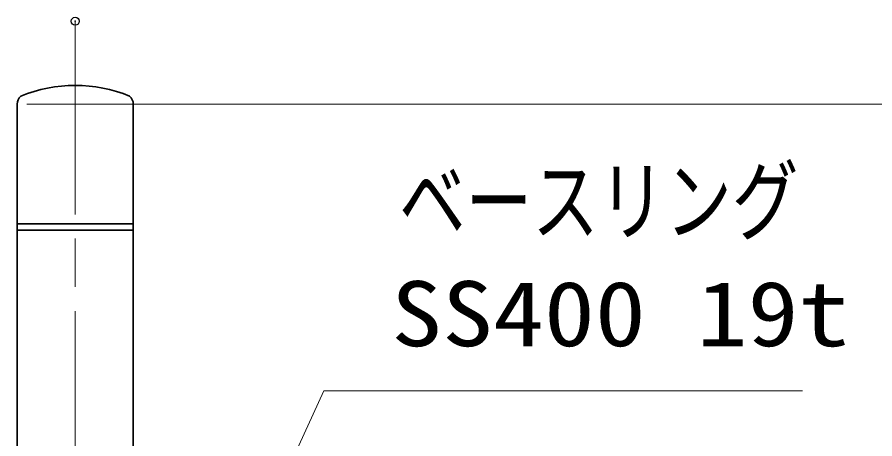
# Model space of a CAD drawing. Units: millimetres, scale not verified. Extents: x -11880 to 11880, y -8400 to 8400.
# Drawn here: x 3760 to 5358, y 310 to 1096 of the extents above; entities that cross this region are included whole.
import ezdxf
from ezdxf.enums import TextEntityAlignment as Align

# ---------------------------------------------------------------- set-up
doc = ezdxf.new("R2010")
doc.units = ezdxf.units.MM
doc.header["$LTSCALE"] = 30
doc.header["$PDMODE"] = 32
doc.header["$PDSIZE"] = 15
doc.linetypes.add('USER1', pattern=[18, 12, -1.5, 3, -1.5])
for name, color, linetype, lineweight in [('0-1_外形線', 7, 'Continuous', 35), ('0-2_軸線', 200, 'USER1', 15), ('0-3_細線', 2, 'Continuous', 35), ('0-4_寸法線', 4, 'Continuous', 18)]:
    doc.layers.add(name, color=color, linetype=linetype, lineweight=lineweight)
doc.layers.add('0-6_Defpoints', color=7, linetype='Continuous')
doc.styles.add('ＭＳ ゴシック', font='')
doc.styles.get('ＭＳ ゴシック').set_extended_font_data('MS Gothic')

# ---------------------------------------------------------------- blocks, each defined once
blk = doc.blocks.new('S39')
at = {"layer": '0-4_寸法線'}
for points in [[(22820581.1, 87055826.4), (22793830.7, 87055826.4), (22781964, 87029877.6), (22780716.3, 87027149.4)], [(22781509.3, 87030085.6), (22780716.3, 87027149.4), (22782418.7, 87029669.7)]]:
    blk.add_lwpolyline(points, dxfattribs=at)
at = {"layer": '0-4_寸法線', "color": 254, "style": 'ＭＳ ゴシック'}
for s, width, p in [('ベースリング', 0.75, (22798030.7, 87063527)), ('SS400 19t', 1.15, (22797598.7, 87057227))]:
    blk.add_text(s, height=3637, dxfattribs=dict(at, width=width)).set_placement(p, align=Align.BOTTOM_LEFT)

msp = doc.modelspace()

# ---------------------------------------------------------------- linework, layer by layer
at = {"layer": '0-1_外形線'}
for p, q in [((3759.89, 933.51), (3759.89, -541.49)), ((3976.19, -541.49), (3976.19, 933.51))]:
    msp.add_line(p, q, dxfattribs=at)
for centre, radius, start, end in [((3868.04, 701.56), 266.94, 67.67999, 112.32001), ((3779.89, 933.51), 20, 131.40962, 180), ((3956.19, 933.51), 20, 0, 48.59038)]:
    msp.add_arc(centre, radius, start, end, dxfattribs=at)
at = {"layer": '0-2_軸線'}
msp.add_line((3868.04, 1088.08), (3868.04, -1445.96), dxfattribs=at)
at = {"layer": '0-3_細線'}
for p, q in [((3976.19, 710.51), (3759.89, 710.51)), ((3976.19, 698.51), (3759.89, 698.51))]:
    msp.add_line(p, q, dxfattribs=at)
at = {"layer": '0-4_寸法線'}
for q in [(5705.27, 933.51), (6105.27, 933.51), (6505.27, 933.51)]:
    msp.add_line((3778.04, 933.51), q, dxfattribs=at)
at = {"layer": '0-6_Defpoints'}
msp.add_point((3868.04, 1088.08), dxfattribs=at)

# ---------------------------------------------------------------- block references
at = {"layer": '0-4_寸法線', "xscale": 0.03333333, "yscale": 0.03333333}
msp.add_blockref('S39', (-755462.94, -2901461.06), dxfattribs=at)

doc.saveas('drawing.dxf')
